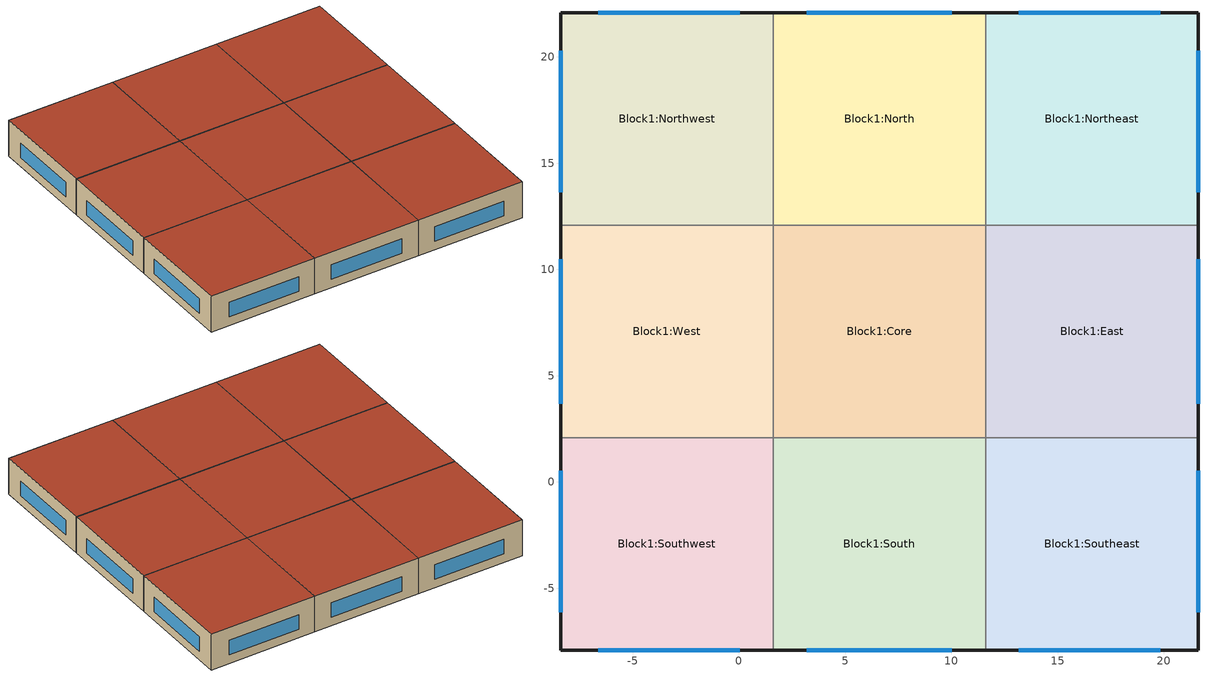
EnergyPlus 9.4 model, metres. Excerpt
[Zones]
Block1:North
 floor ground (Project ground floor): 11.61,12.08 1.61,12.08 1.61,22.08 11.61,22.08 z0
 wall outside (Project wall north): 11.61,22.08 1.61,22.08 z0:3.5
 wall to Block1:Northeast (Project partition): 11.61,12.08 11.61,22.08 z0:3.5
 wall to Block1:Northwest (Project partition): 1.61,22.08 1.61,12.08 z0:3.5
 wall to Block1:Core (Project partition): 1.61,12.08 11.61,12.08 z0:3.5
 window (Window construction - 1001): 10.02,22.08 3.2,22.08 z0.84:2.26
 roof outside (Project flat roof): 1.61,12.08 11.61,12.08 11.61,22.08 1.61,22.08 z3.5
Block1:Northeast
 floor ground (Project ground floor): 21.61,12.08 11.61,12.08 11.61,22.08 21.61,22.08 z0
 wall outside (Project wall east): 21.61,12.08 21.61,22.08 z0:3.5
 wall outside (Project wall north): 21.61,22.08 11.61,22.08 z0:3.5
 wall to Block1:East (Project partition): 11.61,12.08 21.61,12.08 z0:3.5
 window (Window construction - 1001): 21.61,13.64 21.61,20.3 / 19.83,22.08 13.17,22.08 z0.84:2.26
 roof outside (Project flat roof): 11.61,12.08 21.61,12.08 21.61,22.08 11.61,22.08 z3.5
Block1:Northwest
 floor ground (Project ground floor): 1.61,12.08 -8.39,12.08 -8.39,22.08 1.61,22.08 z0
 wall outside (Project wall north): 1.61,22.08 -8.39,22.08 z0:3.5
 wall outside (Project wall west): -8.39,22.08 -8.39,12.08 z0:3.5
 wall to Block1:West (Project partition): -8.39,12.08 1.61,12.08 z0:3.5
 window (Window construction - 1001): 0.05,22.08 -6.62,22.08 / -8.39,20.3 -8.39,13.64 z0.84:2.26
 roof outside (Project flat roof): -8.39,12.08 1.61,12.08 1.61,22.08 -8.39,22.08 z3.5
Block1:Core
 floor ground (Project ground floor): 11.61,2.08 1.61,2.08 1.61,12.08 11.61,12.08 z0
 wall to Block1:East (Project partition): 11.61,2.08 11.61,12.08 z0:3.5
 wall to Block1:West (Project partition): 1.61,12.08 1.61,2.08 z0:3.5
 wall to Block1:South (Project partition): 1.61,2.08 11.61,2.08 z0:3.5
 roof outside (Project flat roof): 1.61,2.08 11.61,2.08 11.61,12.08 1.61,12.08 z3.5
Block1:East
 floor ground (Project ground floor): 21.61,2.08 11.61,2.08 11.61,12.08 21.61,12.08 z0
 wall outside (Project wall east): 21.61,2.08 21.61,12.08 z0:3.5
 wall to Block1:Southeast (Project partition): 11.61,2.08 21.61,2.08 z0:3.5
 window (Window construction - 1001): 21.61,3.67 21.61,10.49 z0.84:2.26
 roof outside (Project flat roof): 11.61,2.08 21.61,2.08 21.61,12.08 11.61,12.08 z3.5
Block1:West
 floor ground (Project ground floor): 1.61,2.08 -8.39,2.08 -8.39,12.08 1.61,12.08 z0
 wall outside (Project wall west): -8.39,12.08 -8.39,2.08 z0:3.5
 wall to Block1:Southwest (Project partition): -8.39,2.08 1.61,2.08 z0:3.5
 window (Window construction - 1001): -8.39,10.49 -8.39,3.67 z0.84:2.26
 roof outside (Project flat roof): -8.39,2.08 1.61,2.08 1.61,12.08 -8.39,12.08 z3.5
Block1:South
 floor ground (Project ground floor): 11.61,-7.92 1.61,-7.92 1.61,2.08 11.61,2.08 z0
 wall outside (Project wall south): 1.61,-7.92 11.61,-7.92 z0:3.5
 wall to Block1:Southeast (Project partition): 11.61,-7.92 11.61,2.08 z0:3.5
 wall to Block1:Southwest (Project partition): 1.61,2.08 1.61,-7.92 z0:3.5
 window (Window construction - 1001): 3.2,-7.92 10.02,-7.92 z0.84:2.26
 roof outside (Project flat roof): 1.61,-7.92 11.61,-7.92 11.61,2.08 1.61,2.08 z3.5
Block1:Southeast
 floor ground (Project ground floor): 21.61,-7.92 11.61,-7.92 11.61,2.08 21.61,2.08 z0
 wall outside (Project wall east): 21.61,-7.92 21.61,2.08 z0:3.5
 wall outside (Project wall south): 11.61,-7.92 21.61,-7.92 z0:3.5
 window (Window construction - 1001): 21.61,-6.14 21.61,0.52 / 13.17,-7.92 19.83,-7.92 z0.84:2.26
 roof outside (Project flat roof): 11.61,-7.92 21.61,-7.92 21.61,2.08 11.61,2.08 z3.5
Block1:Southwest
 floor ground (Project ground floor): 1.61,-7.92 -8.39,-7.92 -8.39,2.08 1.61,2.08 z0
 wall outside (Project wall west): -8.39,2.08 -8.39,-7.92 z0:3.5
 wall outside (Project wall south): -8.39,-7.92 1.61,-7.92 z0:3.5
 window (Window construction - 1001): -8.39,0.52 -8.39,-6.14 / -6.62,-7.92 0.05,-7.92 z0.84:2.26
 roof outside (Project flat roof): -8.39,-7.92 1.61,-7.92 1.61,2.08 -8.39,2.08 z3.5
[Site:Location]
Untitled (01-01:31-12)  (01-01:31-12): Latitude=37.18; Longitude=-3.78; Time Zone=1; Elevation {m}=570
[Site:GroundTemperature:BuildingSurface]
18, 18, 18, 18, 18, 18, 18, 18, 18, 18, 18, 18
[Site:GroundTemperature:Deep]
14, 14, 14, 14, 14, 14, 14, 14, 14, 14, 14, 14
[Site:GroundTemperature:Shallow]
14, 14, 14, 14, 14, 14, 14, 14, 14, 14, 14, 14
[Site:GroundTemperature:FCfactorMethod]
January FCfactorMethod ground temperature {C}=7.53; Februry FCfactorMethod ground temperature {C}=6.81; March FCfactorMethod ground temperature {C}=8.09; April FCfactorMethod ground temperature {C}=10.09; May FCfactorMethod ground temperature {C}=15.31; June FCfactorMethod ground temperature {C}=19.34; July FCfactorMethod ground temperature {C}=22.06; August FCfactorMethod ground temperature {C}=22.89; September FCfactorMethod ground temperature {C}=21.48; October FCfactorMethod ground temperature {C}=18.35; November FCfactorMethod ground temperature {C}=14.16; December FCfactorMethod ground temperature {C}=10.28
[Site:GroundReflectance]
0.2, 0.2, 0.2, 0.2, 0.2, 0.2, 0.2, 0.2, 0.2, 0.2, 0.2, 0.2
[Site:GroundReflectance:SnowModifier]
2, 2
[SizingPeriod:DesignDay] Day of Month=15; Humidity Condition Type=WetBulb; Barometric Pressure {N/M**2}=94662.2; Rain Indicator=No; Snow on ground indicator=No
Name | Month | Day Type -- used for schedules | Maximum Dry-Bulb Temperature {C} | Daily Dry-Bulb Temperature Range {C} | Wetbulb at Maximum Dry-Bulb{C} | Wind Speed {m/s} | Wind Direction {Degrees N=0, S=180} | Daylight Savings Time Indicator | Solar Model Indicator | Clearness {0.0 to 1.2} | Max Dry-Bulb {C} | Daily Temp Range {C} | Wet-Bulb at Max {C} | Wind Speed {M/Sec} | Clearness {0.0 to 1.2} - gives no sun (but does include long wave radiant heat exchange with sky)
Summer Design Day in Untitled (01-01:31-12) Jun | 6 | SummerDesignDay | 37.5 | 19.6 | 19.6 | 0 | 0 | Yes | ASHRAEClearSky | 0.98
Summer Design Day in Untitled (01-01:31-12) Jul | 7 | SummerDesignDay | 39.9 | 20.5 | 22.5 | 0 | 0 | Yes | ASHRAEClearSky | 0.98
Summer Design Day in Untitled (01-01:31-12) Aug | 8 | SummerDesignDay | 39.1 | 20 | 21.5 | 0 | 0 | Yes | ASHRAEClearSky | 0.98
Summer Design Day in Untitled (01-01:31-12) Sep | 9 | SummerDesignDay | 35.1 | 18.6 | 19.5 | 0 | 0 | Yes | ASHRAEClearSky | 0.98
Winter Design Day in Untitled (01-01:31-12) | 1 | WinterDesignDay |  |  |  |  | 210 | No |  |  | -3.7 | 0 | -3.7 | 0.4 | 0
[Building]
Building: North Axis=0; Terrain=Suburbs; Loads Convergence Tolerance=.04; Temperature Convergence Tolerance=.4; Solar Distribution=FullExterior; Maximum number of warmup days=25; Minimum number of warmup days=6
[Material:NoMass] Roughness=Rough; Thermal Emittance=0.9; Solar Absorptance=0.7; Visible Absorptance=0.7
Name | Resistance {m2-K/w}
3_RVAL_3 | .18
5_RVAL_2 | .15
[Construction]
Project ground floor: Urea Formaldehyde Foam_.1327, Cast Concrete_.1, Floor/Roof Screed_.07, Timber Flooring_.03
Project flat roof: Asphalt 1_.01, MW Glass Wool (rolls)_.1445, 3_RVAL_3, Plasterboard_.013
Project partition: Gypsum Plasterboard_.025, 5_RVAL_2, Gypsum Plasterboard_.025
Project wall north; Project wall east; Project wall south; Project wall west: Brickwork Outer_.1, XPS Extruded Polystyrene  - CO2 Blowing_.0795, Concrete Block (Medium)_.1, Gypsum Plastering_.013
Window construction - 1001: Simple Window construction - 1001
[Material] Roughness=Rough; Thermal Emittance=0.9
Name | Thickness {m} | Conductivity {w/m-K} | Density {kg/m3} | Specific Heat {J/kg-K} | Solar Absorptance | Visible Absorptance
Urea Formaldehyde Foam_.1327 | .1327 | 0.04 | 10 | 1400 | 0.6 | 0.6
Cast Concrete_.1 | .1 | 1.13 | 2000 | 1000 | 0.6 | 0.6
Floor/Roof Screed_.07 | .07 | 0.41 | 1200 | 840 | 0.73 | 0.73
Timber Flooring_.03 | .03 | 0.14 | 650 | 1200 | 0.78 | 0.78
Asphalt 1_.01 | .01 | 0.7 | 2100 | 1000 | 0.85 | 0.9
MW Glass Wool (rolls)_.1445 | .1445 | 0.04 | 12 | 840 | 0.6 | 0.6
Plasterboard_.013 | .013 | 0.25 | 2800 | 896 | 0.5 | 0.5
Gypsum Plasterboard_.025 | .025 | 0.25 | 900 | 1000 | 0.5 | 0.5
Brickwork Outer_.1 | .1 | 0.84 | 1700 | 800 | 0.7 | 0.7
XPS Extruded Polystyrene  - CO2 Blowing_.0795 | .0795 | 0.034 | 35 | 1400 | 0.6 | 0.6
Concrete Block (Medium)_.1 | .1 | 0.51 | 1400 | 1000 | 0.6 | 0.6
Gypsum Plastering_.013 | .013 | 0.4 | 1000 | 1000 | 0.5 | 0.5
[WindowMaterial:SimpleGlazingSystem]
Simple Window construction - 1001: U-value W/m2/K=1.96; Solar Heat Gain Coefficient=.691; Visible Transmittance=.744
[Zone] Relative North (to building)=0; Zone Type=1; Zone multiplier=1; Zone inside convection algorithm=TARP; Part Of Total Floor Area=Yes
Name | Zone volume | Floor Area
Block1:North; Block1:East; Block1:South; Block1:West | 332.0804 | 94.8801
Block1:Northeast; Block1:Southeast; Block1:Northwest; Block1:Southwest | 324.7477 | 92.7851
Block1:Core | 339.5788 | 97.0225
[PEOPLE] Number of People SCHEDULE=Office_OpenOff_Occ; Number of People Calculation Method=People/Area; People per Zone Floor Area=.111; radiant fraction=.3; User Specified Sensible Fraction=AutoCalculate; CO2 generation rate per unit of activity level (units m3/s-W=3.82e-08; Enable ASHRAE 55 comfort warnings=No; MRT Calculation Type=ZoneAveraged; Work Efficiency SCHEDULE Name (0.0-1.0,real)=Work efficiency; Clothing Insulation Calculation Method=ClothingInsulationSchedule; Air Velocity SCHEDULE Name (units m/s, real)=Default Air Velocity for Comfort Calculations
Name | Zone | Activity level SCHEDULE Name (units W/person, real) | Clothing Insulation SCHEDULE Name (real)
People Block1:North | Block1:North | Activity Schedule 404 | Clothing Schedule 404
People Block1:Northeast | Block1:Northeast | Activity Schedule 411 | Clothing Schedule 411
People Block1:Core | Block1:Core | Activity Schedule 418 | Clothing Schedule 418
People Block1:East | Block1:East | Activity Schedule 425 | Clothing Schedule 425
People Block1:South | Block1:South | Activity Schedule 432 | Clothing Schedule 432
People Block1:Southeast | Block1:Southeast | Activity Schedule 439 | Clothing Schedule 439
People Block1:Northwest | Block1:Northwest | Activity Schedule 446 | Clothing Schedule 446
People Block1:West | Block1:West | Activity Schedule 453 | Clothing Schedule 453
People Block1:Southwest | Block1:Southwest | Activity Schedule 460 | Clothing Schedule 460
[Lights] Lighting SCHEDULE=Office_OpenOff_Light; Design Level calculation method=Watts/Area; Watts per Zone Area {W/m2}=20; Return Air Fraction=0; Radiant fraction=.42; Fraction Visible=.18; Fraction Replaceable=1
Name | Zone | LightsEndUseKey
Block1:North General lighting | Block1:North | ELECTRIC EQUIPMENT#Block1:North#GeneralLights
Block1:Northeast General lighting | Block1:Northeast | ELECTRIC EQUIPMENT#Block1:Northeast#GeneralLights
Block1:Core General lighting | Block1:Core | ELECTRIC EQUIPMENT#Block1:Core#GeneralLights
Block1:East General lighting | Block1:East | ELECTRIC EQUIPMENT#Block1:East#GeneralLights
Block1:South General lighting | Block1:South | ELECTRIC EQUIPMENT#Block1:South#GeneralLights
Block1:Southeast General lighting | Block1:Southeast | ELECTRIC EQUIPMENT#Block1:Southeast#GeneralLights
Block1:Northwest General lighting | Block1:Northwest | ELECTRIC EQUIPMENT#Block1:Northwest#GeneralLights
Block1:West General lighting | Block1:West | ELECTRIC EQUIPMENT#Block1:West#GeneralLights
Block1:Southwest General lighting | Block1:Southwest | ELECTRIC EQUIPMENT#Block1:Southwest#GeneralLights
[OtherEquipment] Fuel Type=Electricity; Equipment SCHEDULE=Office_OpenOff_Equip; Design Level calculation method=Watts/Area; Watts per Zone Area {watts/m2}=11.77; Latent fraction=0; Radiant fraction=.2; Fraction Lost=0; Carbon Dioxide Generation Rate=0; End-use category=General
Name | Zone
Block1:North Equipment gain | Block1:North
Block1:Northeast Equipment gain | Block1:Northeast
Block1:Core Equipment gain | Block1:Core
Block1:East Equipment gain | Block1:East
Block1:South Equipment gain | Block1:South
Block1:Southeast Equipment gain | Block1:Southeast
Block1:Northwest Equipment gain | Block1:Northwest
Block1:West Equipment gain | Block1:West
Block1:Southwest Equipment gain | Block1:Southwest
[WaterUse:Equipment] DHW SCHEDULE=Office_OpenOff_Occ
Name | Peak Volumetric Flow Rate {m3/s} | Target Temperature Schedule | Hot Water Supply Temperature Schedule | Cold Water Supply Temperature Schedule | Zone
DHW Block1:North | 5.8568e-07 | DHW Supply Temperature Block1:North | DHW Supply Temperature Block1:North | DHW Mains Temperature Block1:North | Block1:North
DHW Block1:Northeast | 5.72748e-07 | DHW Supply Temperature Block1:Northeast | DHW Supply Temperature Block1:Northeast | DHW Mains Temperature Block1:Northeast | Block1:Northeast
DHW Block1:Core | 5.98904e-07 | DHW Supply Temperature Block1:Core | DHW Supply Temperature Block1:Core | DHW Mains Temperature Block1:Core | Block1:Core
DHW Block1:East | 5.8568e-07 | DHW Supply Temperature Block1:East | DHW Supply Temperature Block1:East | DHW Mains Temperature Block1:East | Block1:East
DHW Block1:South | 5.8568e-07 | DHW Supply Temperature Block1:South | DHW Supply Temperature Block1:South | DHW Mains Temperature Block1:South | Block1:South
DHW Block1:Southeast | 5.72748e-07 | DHW Supply Temperature Block1:Southeast | DHW Supply Temperature Block1:Southeast | DHW Mains Temperature Block1:Southeast | Block1:Southeast
DHW Block1:Northwest | 5.72748e-07 | DHW Supply Temperature Block1:Northwest | DHW Supply Temperature Block1:Northwest | DHW Mains Temperature Block1:Northwest | Block1:Northwest
DHW Block1:West | 5.8568e-07 | DHW Supply Temperature Block1:West | DHW Supply Temperature Block1:West | DHW Mains Temperature Block1:West | Block1:West
DHW Block1:Southwest | 5.72748e-07 | DHW Supply Temperature Block1:Southwest | DHW Supply Temperature Block1:Southwest | DHW Mains Temperature Block1:Southwest | Block1:Southwest
[Daylighting:Controls] Daylighting Method=SplitFlux; Availability Schedule=On; Lighting Control Type=Continuous; Minimum Input Power Fraction for Continuous or ContinuousOff Dimming Control=0.1; Minimum Light Output Fraction for Continuous or ContinuousOff Dimming Control=0.1; Number of Stepped Control Steps=1; Probability Lighting will be Reset When Needed in Manual Stepped Control=1; Glare Calculation Azimuth Angle of View Direction Clockwise from Zone y-Axis=0; Maximum Allowable Discomfort Glare Index=22; DElight Gridding Resolution=1; Fraction of Zone Controlled by Reference Point 1=1; Illuminance Setpoint at Reference Point 1 {lux}=400
Name | Zone | Glare Calculation Daylighting Reference Point | Daylighting Reference Point 1
Block1:North | Block1:North | Block1:North Ref Point 1 | Block1:North Ref Point 1
Block1:Northeast | Block1:Northeast | Block1:Northeast Ref Point 1 | Block1:Northeast Ref Point 1
Block1:Core | Block1:Core | Block1:Core Ref Point 1 | Block1:Core Ref Point 1
Block1:East | Block1:East | Block1:East Ref Point 1 | Block1:East Ref Point 1
Block1:South | Block1:South | Block1:South Ref Point 1 | Block1:South Ref Point 1
Block1:Southeast | Block1:Southeast | Block1:Southeast Ref Point 1 | Block1:Southeast Ref Point 1
Block1:Northwest | Block1:Northwest | Block1:Northwest Ref Point 1 | Block1:Northwest Ref Point 1
Block1:West | Block1:West | Block1:West Ref Point 1 | Block1:West Ref Point 1
Block1:Southwest | Block1:Southwest | Block1:Southwest Ref Point 1 | Block1:Southwest Ref Point 1
[ZoneInfiltration:DesignFlowRate] Infiltration SCHEDULE=On 24/7; Design Volume Flow Rate calculation method=Flow/zone; Constant Term Coefficient=1; Temperature Term Coefficient=0; Velocity Term Coefficient=0; Velocity Squared Term Coefficient=0
Name | Zone | Design Volume Flow Rate (m3/s)
Block1:North Infiltration | Block1:North | .064571
Block1:Northeast Infiltration | Block1:Northeast | .063145
Block1:Core Infiltration | Block1:Core | .066029
Block1:East Infiltration | Block1:East | .064571
Block1:South Infiltration | Block1:South | .064571
Block1:Southeast Infiltration | Block1:Southeast | .063145
Block1:Northwest Infiltration | Block1:Northwest | .063145
Block1:West Infiltration | Block1:West | .064571
Block1:Southwest Infiltration | Block1:Southwest | .063145
[Sizing:Zone] Zone Cooling Design Supply Air Temperature Input Method=SupplyAirTemperature; Zone Cooling Design Supply Air Temperature (C)=12; Zone Cooling Design Supply Air Temperature Difference=0; Zone Heating Design Supply Air Temperature Input Method=SupplyAirTemperature; Zone Heating Design Supply Air Temperature (C)=35; Zone Heating Design Supply Air Temperature Difference=0; Zone Cooling Design Supply Air Humidity Ratio (kgWater/kgDryAir)=0.0077; Zone Heating Design Supply Air Humidity Ratio (kgWater/kgDryAir)=0.0156; Zone Heating Sizing Factor=1.25; Zone Cooling Sizing Factor=1.15; Cooling Design Air Flow Method=DesignDay; Cooling Minimum Air Flow Fraction=0; Heating Design Air Flow Method=DesignDay
Name | Design Specification Outdoor Air Object | Design Specification Zone Air Distribution Object
Block1:North | Block1:North | Block1:North
Block1:Northeast | Block1:Northeast | Block1:Northeast
Block1:Core | Block1:Core | Block1:Core
Block1:East | Block1:East | Block1:East
Block1:South | Block1:South | Block1:South
Block1:Southeast | Block1:Southeast | Block1:Southeast
Block1:Northwest | Block1:Northwest | Block1:Northwest
Block1:West | Block1:West | Block1:West
Block1:Southwest | Block1:Southwest | Block1:Southwest
[DesignSpecification:ZoneAirDistribution] Zone Air Distribution Effectiveness in Cooling Mode (dimensionless)=1; Zone Air Distribution Effectiveness in Heating Mode (dimensionless)=1
Block1:North; Block1:Northeast; Block1:Core; Block1:East; Block1:South; Block1:Southeast; Block1:Northwest; Block1:West; Block1:Southwest
[DesignSpecification:OutdoorAir] Outdoor Air Method=Sum; Outdoor Air Flow per Person {m3/s}=.01; Outdoor Air Flow per Zone Floor Area {m3/s-m2}=0; Outdoor Air Flow per Zone {m3/s}=0; Outdoor Air Flow Air Changes per Hour=0; Outdoor Air Flow Rate Fraction Schedule=Office_OpenOff_Occ
Block1:North; Block1:Northeast; Block1:Core; Block1:East; Block1:South; Block1:Southeast; Block1:Northwest; Block1:West; Block1:Southwest
[ZoneControl:Thermostat]
Block1:North Thermostat: Block1:North, Zone Control Type Sched, ThermostatSetpoint:DualSetpoint, Dual Setpoint - Zone Block1:North
Block1:Northeast Thermostat: Block1:Northeast, Zone Control Type Sched, ThermostatSetpoint:DualSetpoint, Dual Setpoint - Zone Block1:Northeast
Block1:Core Thermostat: Block1:Core, Zone Control Type Sched, ThermostatSetpoint:DualSetpoint, Dual Setpoint - Zone Block1:Core
Block1:East Thermostat: Block1:East, Zone Control Type Sched, ThermostatSetpoint:DualSetpoint, Dual Setpoint - Zone Block1:East
Block1:South Thermostat: Block1:South, Zone Control Type Sched, ThermostatSetpoint:DualSetpoint, Dual Setpoint - Zone Block1:South
Block1:Southeast Thermostat: Block1:Southeast, Zone Control Type Sched, ThermostatSetpoint:DualSetpoint, Dual Setpoint - Zone Block1:Southeast
Block1:Northwest Thermostat: Block1:Northwest, Zone Control Type Sched, ThermostatSetpoint:DualSetpoint, Dual Setpoint - Zone Block1:Northwest
Block1:West Thermostat: Block1:West, Zone Control Type Sched, ThermostatSetpoint:DualSetpoint, Dual Setpoint - Zone Block1:West
Block1:Southwest Thermostat: Block1:Southwest, Zone Control Type Sched, ThermostatSetpoint:DualSetpoint, Dual Setpoint - Zone Block1:Southwest
[ZoneControl:Thermostat:OperativeTemperature] Radiative Fraction Input Mode=Scheduled; Radiative Fraction Schedule=TypOperativeTempControlSch
Name | Thermostat
 | Block1:North Thermostat
 | Block1:Northeast Thermostat
 | Block1:Core Thermostat
 | Block1:East Thermostat
 | Block1:South Thermostat
 | Block1:Southeast Thermostat
 | Block1:Northwest Thermostat
 | Block1:West Thermostat
 | Block1:Southwest Thermostat
[ThermostatSetpoint:DualSetpoint]
Dual Setpoint - Zone Block1:North: Block1:North Heating Setpoint Schedule, Block1:North Cooling SP Sch
Dual Setpoint - Zone Block1:Northeast: Block1:Northeast Heating Setpoint Schedule, Block1:Northeast Cooling SP Sch
Dual Setpoint - Zone Block1:Core: Block1:Core Heating Setpoint Schedule, Block1:Core Cooling SP Sch
Dual Setpoint - Zone Block1:East: Block1:East Heating Setpoint Schedule, Block1:East Cooling SP Sch
Dual Setpoint - Zone Block1:South: Block1:South Heating Setpoint Schedule, Block1:South Cooling SP Sch
Dual Setpoint - Zone Block1:Southeast: Block1:Southeast Heating Setpoint Schedule, Block1:Southeast Cooling SP Sch
Dual Setpoint - Zone Block1:Northwest: Block1:Northwest Heating Setpoint Schedule, Block1:Northwest Cooling SP Sch
Dual Setpoint - Zone Block1:West: Block1:West Heating Setpoint Schedule, Block1:West Cooling SP Sch
Dual Setpoint - Zone Block1:Southwest: Block1:Southwest Heating Setpoint Schedule, Block1:Southwest Cooling SP Sch
[Zone equipment]
Block1:North: Block1:North Ideal Loads Air
Block1:Northeast: Block1:Northeast Ideal Loads Air
Block1:Core: Block1:Core Ideal Loads Air
Block1:East: Block1:East Ideal Loads Air
Block1:South: Block1:South Ideal Loads Air
Block1:Southeast: Block1:Southeast Ideal Loads Air
Block1:Northwest: Block1:Northwest Ideal Loads Air
Block1:West: Block1:West Ideal Loads Air
Block1:Southwest: Block1:Southwest Ideal Loads Air
[ZoneHVAC:IdealLoadsAirSystem] Maximum Heating Supply Air Temperature {C}=35; Minimum Cooling Supply Air Temperature {C}=12; Maximum Heating Supply Air Humidity Ratio {kg-H2O/kg-air}=0.0156; Minimum Cooling Supply Air Humidity Ratio {kg-H2O/kg-air}=0.0077; Heating Limit=LimitCapacity; Maximum Heating Air Flow Rate {m3/s}=Autosize; Maximum Sensible Heating Capacity=Autosize; Cooling Limit=LimitFlowRateAndCapacity; Maximum Cooling Air Flow Rate {m3/s}=Autosize; Maximum Total Cooling Capacity=Autosize; Dehumidification Control Type=None; Humidification Control Type=None; Outdoor Air Economizer Type=NoEconomizer; Heat Recovery Type=None
Name | Heating Availability Schedule | Cooling availability schedule | Design Specification Outdoor Air Object
Block1:North Ideal Loads Air | Block1:North Heating Availability Sch | Block1:North Cooling Availability Sch | Block1:North
Block1:Northeast Ideal Loads Air | Block1:Northeast Heating Availability Sch | Block1:Northeast Cooling Availability Sch | Block1:Northeast
Block1:Core Ideal Loads Air | Block1:Core Heating Availability Sch | Block1:Core Cooling Availability Sch | Block1:Core
Block1:East Ideal Loads Air | Block1:East Heating Availability Sch | Block1:East Cooling Availability Sch | Block1:East
Block1:South Ideal Loads Air | Block1:South Heating Availability Sch | Block1:South Cooling Availability Sch | Block1:South
Block1:Southeast Ideal Loads Air | Block1:Southeast Heating Availability Sch | Block1:Southeast Cooling Availability Sch | Block1:Southeast
Block1:Northwest Ideal Loads Air | Block1:Northwest Heating Availability Sch | Block1:Northwest Cooling Availability Sch | Block1:Northwest
Block1:West Ideal Loads Air | Block1:West Heating Availability Sch | Block1:West Cooling Availability Sch | Block1:West
Block1:Southwest Ideal Loads Air | Block1:Southwest Heating Availability Sch | Block1:Southwest Cooling Availability Sch | Block1:Southwest
[Schedule:Compact]
On; On 24/7: Any Number, Through: 12/31, For: AllDays, Until: 24:00, 1
Work efficiency: Any Number, Through: 12/31, For: AllDays, Until: 24:00, 0
TypOperativeTempControlSch: Temperature, Through: 31 Dec, For: SummerDesignDay WinterDesignDay, Until: 24:00, 0, For: AllOtherDays, Until: 24:00, 0.5
Office_OpenOff_Occ: Fraction, Through: 31 Dec, For: Weekdays SummerDesignDay, Until: 07:00, 0, Until: 08:00, 0.25, Until: 09:00, 0.5, Until: 12:00, 1, Until: 14:00, 0.75, Until: 17:00, 1, Until: 18:00, 0.5, Until: 19:00, 0.25, Until: 24:00, 0, For: Weekends, Until: 24:00, 0, For: Holidays, Until: 24:00, 0, For: WinterDesignDay AllOtherDays, Until: 24:00, 0
Office_OpenOff_Equip: Fraction, Through: 31 Dec, For: Weekdays SummerDesignDay, Until: 07:00, 0.05394, Until: 20:00, 1, Until: 24:00, 0.05394, For: Weekends, Until: 24:00, 0.05394, For: Holidays, Until: 24:00, 0.05394, For: WinterDesignDay AllOtherDays, Until: 24:00, 0
Office_OpenOff_Light: Fraction, Through: 31 Dec, For: Weekdays SummerDesignDay, Until: 07:00, 0, Until: 19:00, 1, Until: 24:00, 0, For: Weekends, Until: 24:00, 0, For: Holidays, Until: 24:00, 0, For: WinterDesignDay AllOtherDays, Until: 24:00, 0
Default Air Velocity for Comfort Calculations: Any Number, Through: 12/31, For: AllDays, Until: 24:00, 0.137
Activity Schedule 404; Activity Schedule 411; Activity Schedule 418; Activity Schedule 425; Activity Schedule 432; Activity Schedule 439; Activity Schedule 446; Activity Schedule 453; Activity Schedule 460: Any Number, Through: 12/31, For: AllDays, Until: 24:00, 110.7
Clothing Schedule 404; Clothing Schedule 411; Clothing Schedule 418; Clothing Schedule 425; Clothing Schedule 432; Clothing Schedule 439; Clothing Schedule 446; Clothing Schedule 453; Clothing Schedule 460: Any Number, Through: 4/1, For: AllDays, Until: 24:00, 1, Through: 9/30, For: AllDays, Until: 24:00, .5, Through: 12/31, For: AllDays, Until: 24:00, 1
DHW Supply Temperature Block1:North; DHW Supply Temperature Block1:Northeast; DHW Supply Temperature Block1:Core; DHW Supply Temperature Block1:East; DHW Supply Temperature Block1:South; DHW Supply Temperature Block1:Southeast; DHW Supply Temperature Block1:Northwest; DHW Supply Temperature Block1:West; DHW Supply Temperature Block1:Southwest: Temperature, Through: 12/31, For: AllDays, Until: 24:00, 65
DHW Mains Temperature Block1:North; DHW Mains Temperature Block1:Northeast; DHW Mains Temperature Block1:Core; DHW Mains Temperature Block1:East; DHW Mains Temperature Block1:South; DHW Mains Temperature Block1:Southeast; DHW Mains Temperature Block1:Northwest; DHW Mains Temperature Block1:West; DHW Mains Temperature Block1:Southwest: Temperature, Through: 12/31, For: AllDays, Until: 24:00, 10
Block1:North Heating Setpoint Schedule; Block1:Northeast Heating Setpoint Schedule; Block1:Core Heating Setpoint Schedule; Block1:East Heating Setpoint Schedule; Block1:South Heating Setpoint Schedule; Block1:Southeast Heating Setpoint Schedule; Block1:Northwest Heating Setpoint Schedule; Block1:West Heating Setpoint Schedule; Block1:Southwest Heating Setpoint Schedule: Temperature, Through: 31 Dec, For: Weekdays SummerDesignDay, Until: 05:00, 12, Until: 19:00, 22, Until: 24:00, 12, For: WinterDesignDay, Until: 24:00, 22, For: Weekends, Until: 24:00, 12, For: Holidays, Until: 24:00, 12, For: AllOtherDays, Until: 24:00, -50
Block1:North Heating Availability Sch; Block1:Northeast Heating Availability Sch; Block1:Core Heating Availability Sch; Block1:East Heating Availability Sch; Block1:South Heating Availability Sch; Block1:Southeast Heating Availability Sch; Block1:Northwest Heating Availability Sch; Block1:West Heating Availability Sch; Block1:Southwest Heating Availability Sch: Temperature, Through: 31 Dec, For: Weekdays SummerDesignDay, Until: 05:00, 1, Until: 19:00, 1, Until: 24:00, 1, For: WinterDesignDay, Until: 24:00, 1, For: Weekends, Until: 24:00, 1, For: Holidays, Until: 24:00, 1, For: AllOtherDays, Until: 24:00, 0
Block1:North Cooling SP Sch; Block1:Northeast Cooling SP Sch; Block1:Core Cooling SP Sch; Block1:East Cooling SP Sch; Block1:South Cooling SP Sch; Block1:Southeast Cooling SP Sch; Block1:Northwest Cooling SP Sch; Block1:West Cooling SP Sch; Block1:Southwest Cooling SP Sch: Temperature, Through: 31 Dec, For: Weekdays SummerDesignDay, Until: 05:00, 100, Until: 19:00, 24, Until: 24:00, 100, For: Weekends, Until: 24:00, 100, For: Holidays, Until: 24:00, 100, For: WinterDesignDay AllOtherDays, Until: 24:00, 100
Block1:North Cooling Availability Sch; Block1:Northeast Cooling Availability Sch; Block1:Core Cooling Availability Sch; Block1:East Cooling Availability Sch; Block1:South Cooling Availability Sch; Block1:Southeast Cooling Availability Sch; Block1:Northwest Cooling Availability Sch; Block1:West Cooling Availability Sch; Block1:Southwest Cooling Availability Sch: Temperature, Through: 31 Dec, For: Weekdays SummerDesignDay, Until: 05:00, 0, Until: 19:00, 1, Until: 24:00, 0, For: Weekends, Until: 24:00, 0, For: Holidays, Until: 24:00, 0, For: WinterDesignDay AllOtherDays, Until: 24:00, 0
[Schedule:Day:Hourly]
Summer Control Type Day Sch; Winter Control Type Day Sch: Control Type, 4, 4, 4, 4, 4, 4, 4, 4, 4, 4, 4, 4, 4, 4, 4, 4, 4, 4, 4, 4, 4, 4, 4, 4
[Schedule:Week:Daily]
Summer Control Type Week Sch: Summer Control Type Day Sch, Summer Control Type Day Sch, Summer Control Type Day Sch, Summer Control Type Day Sch, Summer Control Type Day Sch, Summer Control Type Day Sch, Summer Control Type Day Sch, Summer Control Type Day Sch, Summer Control Type Day Sch, Summer Control Type Day Sch, Summer Control Type Day Sch, Summer Control Type Day Sch
Winter Control Type Week Sch: Winter Control Type Day Sch, Winter Control Type Day Sch, Winter Control Type Day Sch, Winter Control Type Day Sch, Winter Control Type Day Sch, Winter Control Type Day Sch, Winter Control Type Day Sch, Winter Control Type Day Sch, Winter Control Type Day Sch, Winter Control Type Day Sch, Winter Control Type Day Sch, Winter Control Type Day Sch
[Schedule:Year]
Zone Control Type Sched: Control Type, Winter Control Type Week Sch, 1, 1, 3, 31, Summer Control Type Week Sch, 4, 1, 9, 30, Winter Control Type Week Sch, 10, 1, 12, 31
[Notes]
Geometry convention template : External measurements
Zone geometry and surface areas : 2-Outer
Zone volume calculation method : 1-Inner
Zone floor area calculation method : 1-Inner
Window to wall ratio method : 1-Inner
Hourly weather file: C:\ProgramData\DesignBuilder\Weather Data\ESP_GRANADA_SWEC.epw
